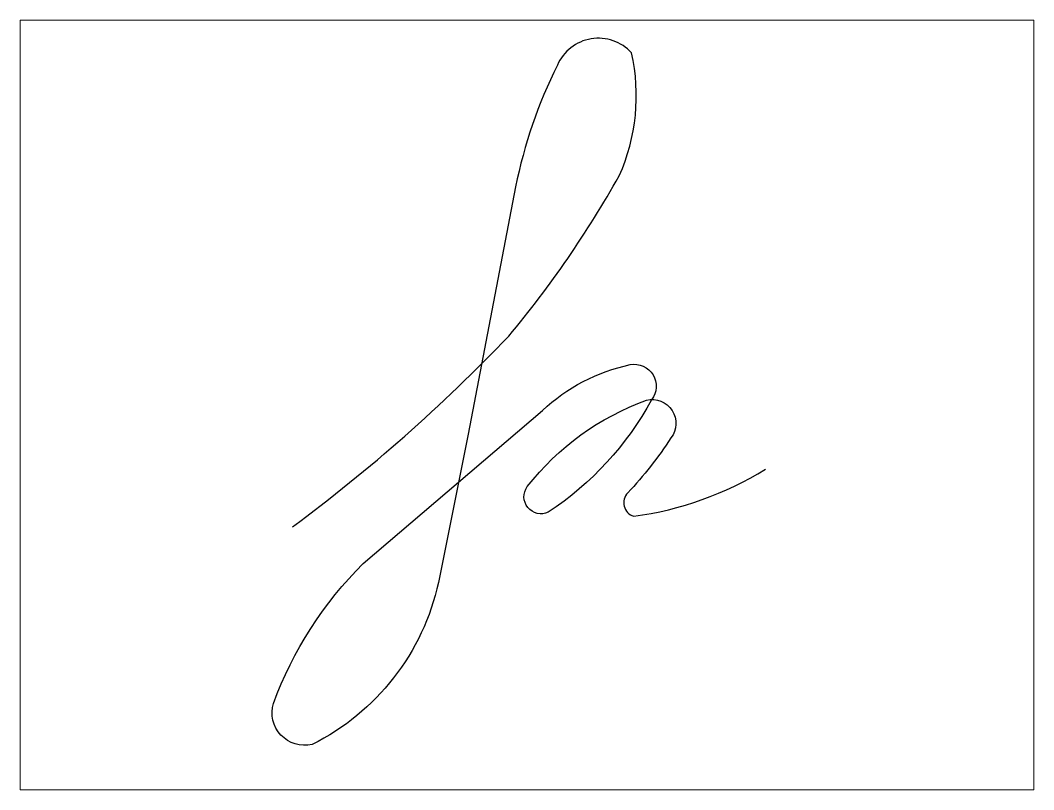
# Paper-space layout 'Лист1' of a CAD drawing. Header units: millimetres. Extents: x 26 to 231, y 20 to 176.
# The model-space entities are those that its viewports show. They can reach past a viewport. Long polylines and large blocks are cut down to what shows.
import ezdxf

# ---------------------------------------------------------------- set-up
doc = ezdxf.new("R2010")
doc.units = ezdxf.units.MM
doc.layers.add('НП', color=7, linetype='Continuous', plot=False)

msp = doc.modelspace()

# ---------------------------------------------------------------- linework, layer by layer
at = {"color": 5}
msp.add_lwpolyline([(3687, 1949.9, 0.042756), (4269.7, 2463.6, 0.045522), (4567.6, 2895.6, 0.162134), (4600.6, 3226.3, 0.544875), (4400.7, 3193.4, 0.06561), (4288.2, 2865.7), (4160.2, 2199.5), (4080.2, 1800.3, -0.227574), (3739.5, 1363.6, -0.573469), (3635.5, 1474.2, -0.108578), (3877.7, 1851.2), (4360.2, 2263.2, -0.13569), (4596.9, 2386.7, -0.692066), (4654.6, 2292.2, -0.122074), (4376.3, 1989.4, -0.780021), (4319.7, 2058.2, -0.14148), (4641, 2290.9, -0.7092), (4706.8, 2189.2, -0.044869), (4590.5, 2041.4, 0.564216), (4606.4, 1978.5, 0.105279), (4961.5, 2105.3)], format="xyb", dxfattribs=at)

psp = doc.layouts.new('Лист1')

# ---------------------------------------------------------------- viewports
at = {"layer": 'НП'}
psp.add_viewport(center=(128.5, 97.5), size=(205.6, 156), view_center_point=(4318.87, 2278.04), view_height=2072.3461, dxfattribs=at)

doc.saveas('drawing.dxf')
